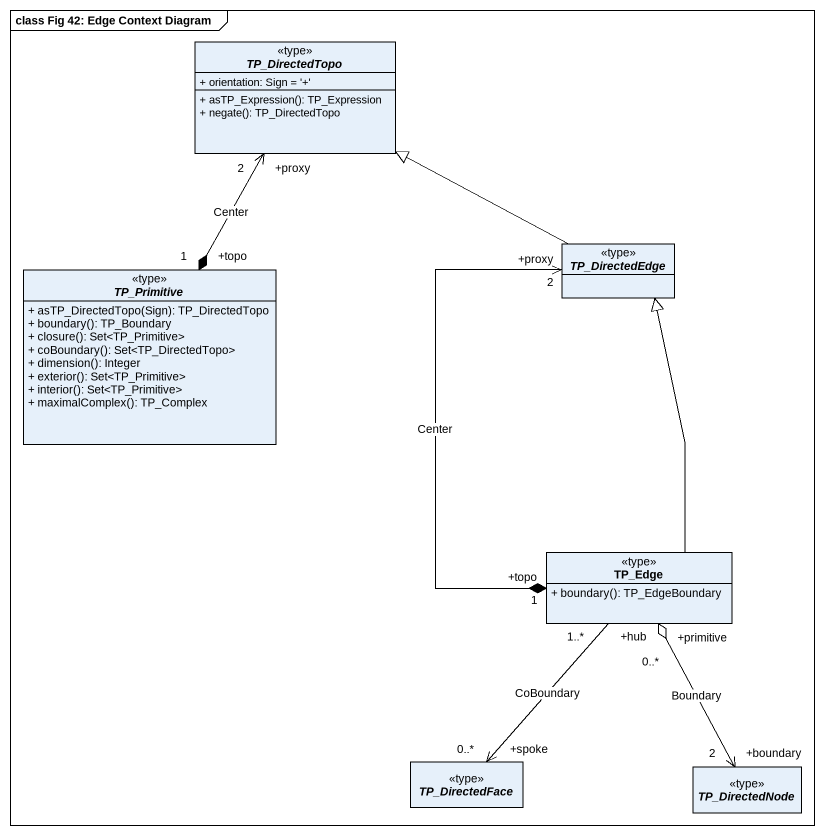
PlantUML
@startuml
mainframe class Fig 42: Edge Context Diagram
hide circle
hide empty members
skinparam classAttributeIconSize 0
abstract class TP_DirectedTopo <<type>> {
  + orientation: Sign = '+'
  + asTP_Expression(): TP_Expression
  + negate(): TP_DirectedTopo
}
abstract class TP_Primitive <<type>> {
  + asTP_DirectedTopo(Sign): TP_DirectedTopo
  + boundary(): TP_Boundary
  + closure(): Set<TP_Primitive>
  + coBoundary(): Set<TP_DirectedTopo>
  + dimension(): Integer
  + exterior(): Set<TP_Primitive>
  + interior(): Set<TP_Primitive>
  + maximalComplex(): TP_Complex
}
abstract class TP_DirectedEdge <<type>>
class TP_Edge <<type>> {
  + boundary(): TP_EdgeBoundary
}
abstract class TP_DirectedFace <<type>>
abstract class TP_DirectedNode <<type>>
TP_Primitive "+topo\n1" *-up-> "+proxy\n2" TP_DirectedTopo : Center
TP_DirectedEdge -left-|> TP_DirectedTopo
TP_DirectedEdge "+proxy\n2" <--* "+topo\n1" TP_Edge : Center
TP_Edge -up-|> TP_DirectedEdge
TP_Edge "+hub\n1..*" --> "+spoke\n0..*" TP_DirectedFace : CoBoundary
TP_DirectedNode "+boundary\n2" <-up-o "+primitive\n0..*" TP_Edge : Boundary
@enduml
